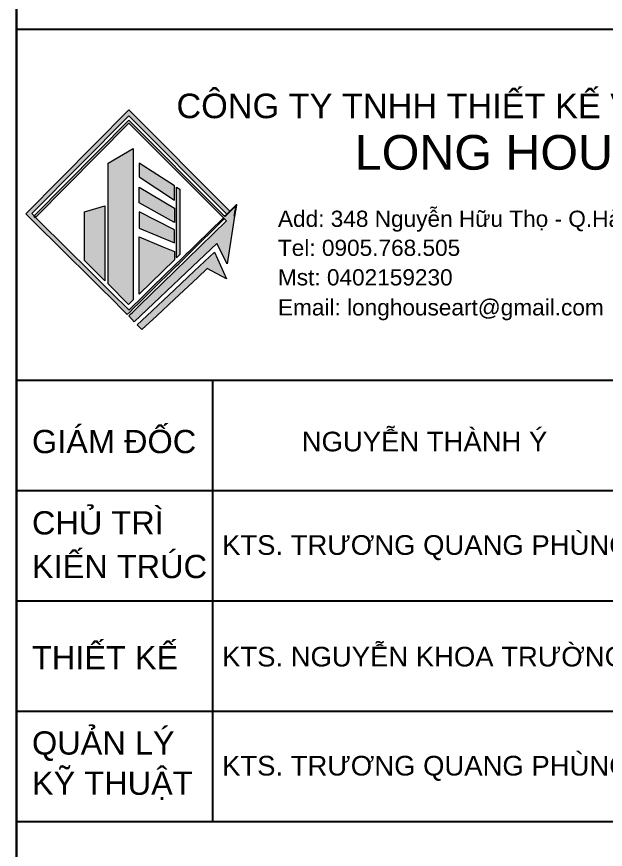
# Model space of a CAD drawing. Header units: millimetres. Extents: x 886808 to 1650903, y -1008069 to 230892.
# Drawn here: x 983536 to 993824, y -503390 to -488846 of the extents above; entities that cross this region are included whole.
import ezdxf

# ---------------------------------------------------------------- set-up
doc = ezdxf.new("R2010")
doc.units = ezdxf.units.MM
for name, color, linetype, lineweight in [('0.NETMANHNHAT-0.05', 251, 'Continuous', 0), ('A-Anno-Dims', 211, 'Continuous', 5), ('A-Wall', 113, 'Continuous', 30), ('hatch', 250, 'Continuous', 0)]:
    doc.layers.add(name, color=color, linetype=linetype, lineweight=lineweight)
for name, color, linetype in [('11-Ghi chu', 7, 'Continuous'), ('CUA', 75, 'Continuous'), ('i_Chu', 9, 'Continuous'), ('Layer 1', 7, 'Continuous')]:
    doc.layers.add(name, color=color, linetype=linetype)
doc.styles.add('Arial_6', font='arial.ttf', dxfattribs={"height": 1.327769})

# ---------------------------------------------------------------- blocks, each defined once
blk = doc.blocks.new('fghkp')
at = {"layer": '0.NETMANHNHAT-0.05'}
h = blk.add_hatch(color=256, dxfattribs=at)
h.dxf.hatch_style = 1
h.paths.add_polyline_path([(-130243.5, 759034.2), (-130343.1, 758940.4), (-130443.5, 758845.8), (-130581.6, 758715.6), (-130629.9, 758670.1), (-130606, 758646.8), (-130532.5, 758715.6), (-130443.5, 758799), (-130327.2, 758908), (-130279.2, 758952.9), (-130183.8, 758900.4)])
edge = h.paths.add_edge_path()
edge.add_line((-130143.7, 759213.5), (-130143.6, 759214.3))
edge.add_line((-130143.6, 759214.3), (-130133.3, 759270.6))
edge.add_line((-130133.3, 759270.6), (-130191.2, 759212.7))
edge.add_spline(control_points=[(-130191.2, 759212.7), (-130197.2, 759218.6), (-130203.3, 759224.6), (-130203.3, 759224.6)], knot_values=[8, 8, 8, 8, 8.503994, 8.503994, 8.503994, 8.503994], degree=3, periodic=0)
edge.add_spline(control_points=[(-130203.3, 759224.6), (-130203.3, 759224.6), (-130262.9, 759284.2), (-130339.6, 759360.9)], knot_values=[7.643345, 7.643345, 7.643345, 7.643345, 8, 8, 8, 8], degree=3, periodic=0)
edge.add_spline(control_points=[(-130339.6, 759360.9), (-130370.5, 759391.8), (-130404.1, 759425.3), (-130437.7, 759458.9)], knot_values=[7.5, 7.5, 7.5, 7.5, 7.643345, 7.643345, 7.643345, 7.643345], degree=3, periodic=0)
edge.add_spline(control_points=[(-130437.7, 759458.9), (-130471.3, 759492.5), (-130504.9, 759526.1), (-130535.7, 759557)], knot_values=[7.356655, 7.356655, 7.356655, 7.356655, 7.5, 7.5, 7.5, 7.5], degree=3, periodic=0)
edge.add_spline(control_points=[(-130535.7, 759557), (-130612.5, 759633.7), (-130672.1, 759693.3), (-130672.1, 759693.3)], knot_values=[7, 7, 7, 7, 7.356655, 7.356655, 7.356655, 7.356655], degree=3, periodic=0)
edge.add_spline(control_points=[(-130672.1, 759693.3), (-130672.1, 759693.3), (-130732.3, 759632.5), (-130809.8, 759554.3)], knot_values=[6.643345, 6.643345, 6.643345, 6.643345, 7, 7, 7, 7], degree=3, periodic=0)
edge.add_spline(control_points=[(-130809.8, 759554.3), (-130840.9, 759522.8), (-130874.8, 759488.6), (-130908.7, 759454.3)], knot_values=[6.5, 6.5, 6.5, 6.5, 6.643345, 6.643345, 6.643345, 6.643345], degree=3, periodic=0)
edge.add_spline(control_points=[(-130909.1, 759453.9), (-131027.2, 759334.6), (-131145.3, 759215.4), (-131145.4, 759215.3)], knot_values=[6.000201, 6.000201, 6.000201, 6.000201, 6.499503, 6.499503, 6.499503, 6.499503], degree=3, periodic=0)
edge.add_line((-131145.4, 759215.3), (-131138.3, 759208.3))
edge.add_spline(control_points=[(-131138.3, 759208.3), (-131138.3, 759208.3), (-131107.6, 759239.3), (-131061.9, 759285.4)], knot_values=[4.743337, 4.743337, 4.743337, 4.743337, 4.999879, 4.999879, 4.999879, 4.999879], degree=3, periodic=0)
edge.add_spline(control_points=[(-131061.9, 759285.4), (-131018.6, 759329.1), (-130961.9, 759386.4), (-130905.2, 759443.7)], knot_values=[4.5, 4.5, 4.5, 4.5, 4.743337, 4.743337, 4.743337, 4.743337], degree=3, periodic=0)
edge.add_spline(control_points=[(-130905.2, 759443.7), (-130871.8, 759477.5), (-130838.4, 759511.2), (-130807.7, 759542.2)], knot_values=[4.356655, 4.356655, 4.356655, 4.356655, 4.5, 4.5, 4.5, 4.5], degree=3, periodic=0)
edge.add_spline(control_points=[(-130807.7, 759542.2), (-130731.4, 759619.3), (-130672.1, 759679.2), (-130672.1, 759679.2)], knot_values=[4, 4, 4, 4, 4.356655, 4.356655, 4.356655, 4.356655], degree=3, periodic=0)
edge.add_spline(control_points=[(-130672.1, 759679.2), (-130672.1, 759679.2), (-130609.1, 759616), (-130528.3, 759535)], knot_values=[3.640583, 3.640583, 3.640583, 3.640583, 4, 4, 4, 4], degree=3, periodic=0)
edge.add_spline(control_points=[(-130528.3, 759535), (-130496.7, 759503.4), (-130462.4, 759469), (-130428.1, 759434.6)], knot_values=[3.5, 3.5, 3.5, 3.5, 3.640583, 3.640583, 3.640583, 3.640583], degree=3, periodic=0)
edge.add_spline(control_points=[(-130428.1, 759434.6), (-130402.4, 759408.8), (-130376.7, 759383.1), (-130352.1, 759358.5)], knot_values=[3.394676, 3.394676, 3.394676, 3.394676, 3.5, 3.5, 3.5, 3.5], degree=3, periodic=0)
edge.add_spline(control_points=[(-130352.1, 759358.5), (-130284.5, 759290.7), (-130225.5, 759231.6), (-130199, 759205)], knot_values=[3.104646, 3.104646, 3.104646, 3.104646, 3.394676, 3.394676, 3.394676, 3.394676], degree=3, periodic=0)
edge.add_spline(control_points=[(-130199, 759205), (-130197.5, 759203.5), (-130196.1, 759202), (-130194.8, 759200.7)], knot_values=[3.087994, 3.087994, 3.087994, 3.087994, 3.104646, 3.104646, 3.104646, 3.104646], degree=3, periodic=0)
edge.add_spline(control_points=[(-130194.8, 759200.7), (-130187.9, 759193.8), (-130184.1, 759190), (-130184.1, 759190)], knot_values=[3, 3, 3, 3, 3.087994, 3.087994, 3.087994, 3.087994], degree=3, periodic=0)
edge.add_line((-130184.1, 759190), (-130443.5, 758937.6))
edge.add_line((-130443.5, 758937.6), (-130620.5, 758765.4))
edge.add_line((-130620.5, 758765.4), (-130650, 758736.6))
edge.add_line((-130650, 758736.6), (-130655.6, 758731.1))
edge.add_line((-130655.6, 758731.1), (-130661.4, 758725.5))
edge.add_line((-130661.4, 758725.5), (-130671.9, 758715.3))
edge.add_line((-130671.9, 758715.3), (-130644.8, 758686.2))
edge.add_line((-130644.8, 758686.2), (-130353.6, 758961.9))
edge.add_line((-130353.6, 758961.9), (-130231.3, 759077.8))
edge.add_line((-130231.3, 759077.8), (-130180.4, 758976.6))
edge.add_line((-130180.4, 758976.6), (-130143.7, 759213.5))
edge = h.paths.add_edge_path()
edge.add_line((-130671.9, 759746.6), (-131186.8, 759226.5))
edge.add_line((-131186.8, 759226.5), (-130964.8, 759006))
edge.add_line((-130964.8, 759006), (-130894.1, 758935.8))
edge.add_line((-130894.1, 758935.8), (-130792.2, 758834.6))
edge.add_line((-130792.2, 758834.6), (-130775.9, 758818.4))
edge.add_line((-130775.9, 758818.4), (-130679.4, 758722.6))
edge.add_line((-130679.4, 758722.6), (-130664.3, 758737.6))
edge.add_line((-130664.3, 758737.6), (-130650, 758751.7))
edge.add_line((-130650, 758751.7), (-130620.5, 758780.8))
edge.add_line((-130620.5, 758780.8), (-130579.1, 758821.7))
edge.add_line((-130579.1, 758821.7), (-130551.6, 758848.8))
edge.add_line((-130551.6, 758848.8), (-130443.5, 758955.4))
edge.add_line((-130443.5, 758955.4), (-130433.5, 758965.3))
edge.add_line((-130433.5, 758965.3), (-130422.1, 758976.5))
edge.add_line((-130422.1, 758976.5), (-130380.8, 759017.2))
edge.add_line((-130380.8, 759017.2), (-130373.8, 759024.1))
edge.add_line((-130373.8, 759024.1), (-130194.8, 759200.7))
edge.add_spline(control_points=[(-130194.8, 759200.7), (-130196.1, 759202), (-130197.5, 759203.5), (-130199, 759205)], knot_values=[3.087994, 3.087994, 3.087994, 3.087994, 3.104646, 3.104646, 3.104646, 3.104646], degree=3, periodic=0)
edge.add_line((-130199, 759205), (-130334.9, 759072.7))
edge.add_line((-130334.9, 759072.7), (-130373.8, 759034.9))
edge.add_line((-130373.8, 759034.9), (-130384.4, 759024.6))
edge.add_line((-130384.4, 759024.6), (-130416.8, 758993))
edge.add_line((-130416.8, 758993), (-130433.5, 758976.8))
edge.add_line((-130433.5, 758976.8), (-130443.5, 758967))
edge.add_line((-130443.5, 758967), (-130551.6, 758861.8))
edge.add_line((-130551.6, 758861.8), (-130579.1, 758835.1))
edge.add_line((-130579.1, 758835.1), (-130620.5, 758794.9))
edge.add_line((-130620.5, 758794.9), (-130650, 758766))
edge.add_line((-130650, 758766), (-130671.8, 758744.9))
edge.add_line((-130671.8, 758744.9), (-130674, 758747.1))
edge.add_line((-130674, 758747.1), (-130674, 758747.2))
edge.add_line((-130674, 758747.2), (-130758.3, 758830.8))
edge.add_line((-130758.3, 758830.8), (-130775.9, 758848.3))
edge.add_line((-130775.9, 758848.3), (-130785.4, 758857.8))
edge.add_line((-130785.4, 758857.8), (-130792.2, 758864.5))
edge.add_line((-130792.2, 758864.5), (-130894.1, 758965.7))
edge.add_line((-130894.1, 758965.7), (-130954.9, 759026.2))
edge.add_line((-130954.9, 759026.2), (-130968.5, 759039.6))
edge.add_line((-130968.5, 759039.6), (-131138.3, 759208.3))
edge.add_spline(control_points=[(-131138.3, 759208.3), (-131138.3, 759208.3), (-131139.2, 759209.2), (-131140.4, 759210.3)], knot_values=[5, 5, 5, 5, 5.356655, 5.356655, 5.356655, 5.356655], degree=3, periodic=0)
edge.add_spline(control_points=[(-131140.4, 759210.3), (-131140.8, 759210.8), (-131141.3, 759211.3), (-131141.8, 759211.8)], knot_values=[5.356655, 5.356655, 5.356655, 5.356655, 5.5, 5.5, 5.5, 5.5], degree=3, periodic=0)
edge.add_spline(control_points=[(-131141.8, 759211.8), (-131142.3, 759212.3), (-131142.9, 759212.8), (-131143.3, 759213.2)], knot_values=[5.5, 5.5, 5.5, 5.5, 5.643345, 5.643345, 5.643345, 5.643345], degree=3, periodic=0)
edge.add_spline(control_points=[(-131143.3, 759213.2), (-131144.5, 759214.4), (-131145.4, 759215.3), (-131145.4, 759215.3)], knot_values=[5.643345, 5.643345, 5.643345, 5.643345, 6, 6, 6, 6], degree=3, periodic=0)
edge.add_line((-131145.4, 759215.3), (-131156.8, 759226.7))
edge.add_line((-131156.8, 759226.7), (-130671.9, 759716.6))
edge.add_line((-130671.9, 759716.6), (-130180.6, 759223.3))
edge.add_line((-130180.6, 759223.3), (-130165.7, 759238.3))
edge.add_line((-130165.7, 759238.3), (-130671.9, 759746.6))
at = {"layer": '0.NETMANHNHAT-0.05', "true_color": 0x2a388f}
h = blk.add_hatch(color=177, dxfattribs=at)
h.dxf.hatch_style = 2
h.paths.add_polyline_path([(-130650, 759552.1), (-130650, 758795.3), (-130673, 758772.9), (-130775.9, 758875.1), (-130775.9, 759479.2)])
h = blk.add_hatch(color=177, dxfattribs=at)
h.dxf.hatch_style = 2
h.paths.add_polyline_path([(-130620.5, 759479.6), (-130620.5, 759410.3), (-130443.5, 759294.7), (-130443.5, 759365)])
h = blk.add_hatch(color=177, dxfattribs=at)
h.dxf.hatch_style = 2
h.paths.add_polyline_path([(-130620.5, 759281.3), (-130620.5, 759358.7), (-130443.5, 759253.5), (-130443.5, 759183.2)])
h = blk.add_hatch(color=177, dxfattribs=at)
h.dxf.hatch_style = 2
h.paths.add_polyline_path([(-130416.8, 759349.1), (-130416.8, 759022.1), (-130433.5, 759005.9), (-130433.5, 759358.7)])
h = blk.add_hatch(color=177, dxfattribs=at)
h.dxf.hatch_style = 2
h.paths.add_polyline_path([(-130792.2, 759265.3), (-130792.2, 758891.3), (-130894.1, 758992.6), (-130894.1, 759235)])
h = blk.add_hatch(color=177, dxfattribs=at)
h.dxf.hatch_style = 2
h.paths.add_polyline_path([(-130620.5, 759236), (-130620.5, 759153.4), (-130443.5, 759080.4), (-130443.5, 759145.9)])
h = blk.add_hatch(color=177, dxfattribs=at)
h.dxf.hatch_style = 2
h.paths.add_polyline_path([(-130443.5, 759037.1), (-130443.5, 758996.2), (-130620.5, 758824), (-130620.5, 759110.6), (-130501.4, 759061)])
at = {"layer": '0.NETMANHNHAT-0.05', "lineweight": 0}
for points in [[(-130650, 759552.1), (-130650, 758795.3), (-130673, 758772.9), (-130775.9, 758875.1), (-130775.9, 759479.2), (-130650, 759552.1)], [(-130620.5, 759479.6), (-130620.5, 759410.3), (-130443.5, 759294.7), (-130443.5, 759365), (-130620.5, 759479.6)], [(-130620.5, 759281.3), (-130620.5, 759358.7), (-130443.5, 759253.5), (-130443.5, 759183.2), (-130620.5, 759281.3)], [(-130416.8, 759349.1), (-130416.8, 759022.1), (-130433.5, 759005.9), (-130433.5, 759358.7), (-130416.8, 759349.1)], [(-130792.2, 759265.3), (-130792.2, 758891.3), (-130894.1, 758992.6), (-130894.1, 759235), (-130792.2, 759265.3)], [(-130620.5, 759236), (-130620.5, 759153.4), (-130443.5, 759080.4), (-130443.5, 759145.9), (-130620.5, 759236)], [(-130443.5, 759037.1), (-130443.5, 758996.2), (-130620.5, 758824), (-130620.5, 759110.6), (-130501.4, 759061), (-130443.5, 759037.1)]]:
    blk.add_lwpolyline(points, dxfattribs=at)
at = {"layer": '11-Ghi chu'}
for points in [[(-130143.7, 759213.5), (-130143.6, 759214.3), (-130133.3, 759270.6), (-130191.2, 759212.7)], [(-131145.4, 759215.3), (-131138.3, 759208.3)]]:
    blk.add_lwpolyline(points, dxfattribs=at)
at = {"layer": 'Layer 1', "lineweight": 0}
for p, q in [((-130671.9, 759746.6), (-131186.8, 759226.5)), ((-131156.8, 759226.7), (-130671.9, 759716.6)), ((-130165.7, 759238.3), (-130671.9, 759746.6)), ((-130671.9, 759716.6), (-130180.6, 759223.3)), ((-130191.2, 759212.7), (-130133.3, 759270.6)), ((-130133.3, 759270.6), (-130143.7, 759213.5)), ((-131186.8, 759226.5), (-130964.8, 759006)), ((-131145.4, 759215.3), (-131156.8, 759226.7)), ((-131138.3, 759208.3), (-131145.4, 759215.3)), ((-130968.5, 759039.6), (-131138.3, 759208.3)), ((-130143.7, 759213.5), (-130180.4, 758976.6)), ((-130143.6, 759214.3), (-130143.7, 759213.5)), ((-130443.5, 758937.6), (-130184.1, 759190)), ((-130373.8, 759024.1), (-130194.8, 759200.7)), ((-130199, 759205), (-130334.9, 759072.7)), ((-130334.9, 759072.7), (-130373.8, 759034.9)), ((-130231.3, 759077.8), (-130353.6, 758961.9)), ((-130180.4, 758976.6), (-130231.3, 759077.8)), ((-130954.9, 759026.2), (-130968.5, 759039.6)), ((-130964.8, 759006), (-130894.1, 758935.8)), ((-130894.1, 758965.7), (-130954.9, 759026.2)), ((-130422.1, 758976.5), (-130380.8, 759017.2)), ((-130384.4, 759024.6), (-130416.8, 758993)), ((-130373.8, 759034.9), (-130384.4, 759024.6)), ((-130380.8, 759017.2), (-130373.8, 759024.1)), ((-130792.2, 758864.5), (-130894.1, 758965.7)), ((-130353.6, 758961.9), (-130644.8, 758686.2)), ((-130443.5, 758967), (-130551.6, 758861.8)), ((-130433.5, 758976.8), (-130443.5, 758967)), ((-130443.5, 758955.4), (-130433.5, 758965.3)), ((-130416.8, 758993), (-130433.5, 758976.8)), ((-130433.5, 758965.3), (-130422.1, 758976.5)), ((-130894.1, 758935.8), (-130792.2, 758834.6)), ((-130620.5, 758765.4), (-130443.5, 758937.6)), ((-130551.6, 758848.8), (-130443.5, 758955.4)), ((-130785.4, 758857.8), (-130792.2, 758864.5)), ((-130792.2, 758834.6), (-130775.9, 758818.4)), ((-130775.9, 758848.3), (-130785.4, 758857.8)), ((-130758.3, 758830.8), (-130775.9, 758848.3)), ((-130579.1, 758835.1), (-130620.5, 758794.9)), ((-130551.6, 758861.8), (-130579.1, 758835.1)), ((-130579.1, 758821.7), (-130551.6, 758848.8)), ((-130775.9, 758818.4), (-130679.4, 758722.6)), ((-130674, 758747.2), (-130758.3, 758830.8)), ((-130620.5, 758794.9), (-130650, 758766)), ((-130620.5, 758780.8), (-130579.1, 758821.7)), ((-130650, 758766), (-130671.8, 758744.9)), ((-130650, 758766), (-130671.8, 758744.9)), ((-130664.3, 758737.6), (-130650, 758751.7)), ((-130650, 758751.7), (-130620.5, 758780.8)), ((-130650, 758736.6), (-130620.5, 758765.4)), ((-130679.4, 758722.6), (-130664.3, 758737.6)), ((-130674, 758747.1), (-130674, 758747.2)), ((-130674, 758747.1), (-130674, 758747.2)), ((-130671.8, 758744.9), (-130674, 758747.1)), ((-130671.8, 758744.9), (-130674, 758747.1)), ((-130671.9, 758715.3), (-130661.4, 758725.5)), ((-130644.8, 758686.2), (-130671.9, 758715.3)), ((-130661.4, 758725.5), (-130655.6, 758731.1)), ((-130655.6, 758731.1), (-130650, 758736.6))]:
    blk.add_line(p, q, dxfattribs=at)
blk.add_lwpolyline([(-130183.8, 758900.4), (-130279.2, 758952.9), (-130327.2, 758908), (-130443.5, 758799), (-130532.5, 758715.6), (-130606, 758646.8), (-130629.9, 758670.1), (-130581.6, 758715.6), (-130443.5, 758845.8), (-130343.1, 758940.4), (-130243.5, 759034.2), (-130183.8, 758900.4)], dxfattribs=at)
for points in [[(-131145.4, 759215.3), (-131145.4, 759215.3), (-130672.1, 759693.3), (-130672.1, 759693.3)], [(-130672.1, 759679.2), (-130672.1, 759679.2), (-131138.3, 759208.3), (-131138.3, 759208.3)], [(-130672.1, 759693.3), (-130672.1, 759693.3), (-130203.3, 759224.6), (-130203.3, 759224.6)], [(-130184.1, 759190), (-130184.1, 759190), (-130672.1, 759679.2), (-130672.1, 759679.2)], [(-131138.3, 759208.3), (-131138.3, 759208.3), (-131145.4, 759215.3), (-131145.4, 759215.3)], [(-130203.3, 759224.6), (-130203.3, 759224.6), (-130197.2, 759218.6), (-130191.2, 759212.7)]]:
    blk.add_open_spline(points, degree=3, dxfattribs=at)

msp = doc.modelspace()

# ---------------------------------------------------------------- linework, layer by layer
at = {"layer": 'A-Wall', "linetype": 'Continuous', "transparency": 33554636}
msp.add_line((983536.5, -460913.8), (983536.5, -517271.1), dxfattribs=at)
at = {"layer": 'CUA', "color": 4, "transparency": 33554636}
for p, q in [((983536.3, -489061.5), (998270.2, -489061.5)), ((983536.3, -495196.8), (998270.2, -495196.8)), ((983536.3, -495196.8), (998270.2, -495196.8)), ((983536.5, -495196.8), (998270.2, -495196.8)), ((986962.5, -502903.1), (986962.5, -495196.8)), ((983536.3, -497123.4), (998270.2, -497123.4)), ((983536.3, -499049.9), (998270.2, -499049.9)), ((983536.3, -500976.5), (998270.2, -500976.5)), ((983536.3, -502903.1), (998270.2, -502903.1))]:
    msp.add_line(p, q, dxfattribs=at)

# ---------------------------------------------------------------- block references
at = {"layer": 'A-Anno-Dims', "transparency": 33554636, "xscale": 3.493546877863959, "yscale": 3.493546877863959, "zscale": 3.493546877863959}
msp.add_blockref('fghkp', (1442005.1, -3144680.7), dxfattribs=at)

# ---------------------------------------------------------------- texts
at = {"layer": 'hatch', "transparency": 33554636, "style": 'Arial_6'}
for s, height, p in [('CÔNG TY TNHH THIẾT KẾ VÀ XÂY DỰNG', 428.498, (986328.6, -490618.9)), ('LONG HOUSE', 605.49, (989446, -491518.7)), ('Add: 348 Nguyễn Hữu Thọ - Q.Hải Châu - TP. Đà Nẵng', 282.861, (988102.5, -492517.3)), ('Tel: 0905.768.505', 282.861, (988102.5, -493024.5)), ('Mst: 0402159230', 282.861, (988102.5, -493540.3)), ('Email: longhouseart@gmail.com', 282.861, (988102.5, -494064.8)), ('NGUYỄN THÀNH Ý', 343.436, (988518.2, -496438.8)), ('KTS. TRƯƠNG QUANG PHÙNG', 343.436, (987126.4, -498245.9)), ('KTS. NGUYỄN KHOA TRƯỜNG', 343.436, (987126.4, -500195.8)), ('KTS. TRƯƠNG QUANG PHÙNG', 343.436, (987126.4, -502100.9))]:
    msp.add_text(s, height=height, dxfattribs=at).set_placement(p)
at = {"layer": 'i_Chu', "transparency": 33554636, "style": 'Arial_6'}
for s, height, p in [('GIÁM ĐỐC', 406.44, (983804.1, -496470)), ('CHỦ TRÌ ', 406.44, (983804.1, -497890.3)), ('KIẾN TRÚC', 406.443, (983804.1, -498652.7)), ('THIẾT KẾ', 406.44, (983804.1, -500243.8)), ('QUẢN LÝ', 406.44, (983804.1, -501735.1)), ('KỸ THUẬT', 406.44, (983804.1, -502437.6))]:
    msp.add_text(s, height=height, dxfattribs=at).set_placement(p)

doc.saveas('drawing.dxf')
